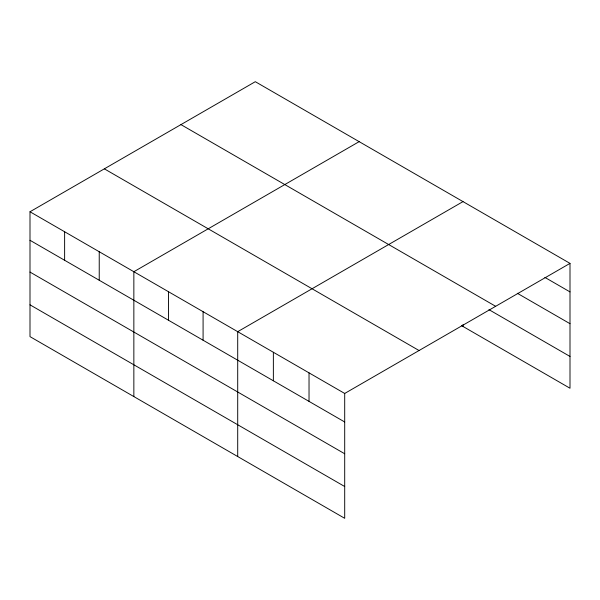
<?xml version="1.0" encoding="UTF-8"?>
<svg xmlns="http://www.w3.org/2000/svg" width="600" height="600" viewBox="0 0 600 600"><rect width="100%" height="100%" fill="white"/><g stroke="black" fill="none" stroke-linecap="round" stroke-linejoin="round"><path stroke-width="0.9" d="M344.7 453.765L344.7 393.457L30 211.763L30 336.623L344.7 518.31L344.7 453.765L30 272.077M461.393 325.53L570 388.237L570 263.377L255.3 81.69L30 211.763M359.153 141.645L133.852 271.725L133.852 396.577M463.005 201.608L237.705 331.68L237.705 456.54M344.7 393.457L570 263.377M544.875 277.395L570 291.9M517.312 293.272L570 323.692M180.953 124.613L495.653 306.308M488.94 309.645L570 356.445M104.347 168.84L419.048 350.528M30 240.285L344.7 421.98M30 304.83L344.7 486.518M463.005 324.593L463.005 326.46M309.03 372.862L309.03 401.385M273.368 352.275L273.368 380.79M203.085 311.692L203.085 340.215M168.465 291.712L168.465 320.228M99.233 251.737L99.233 280.26M64.62 231.75L64.62 260.272"/></g></svg>
